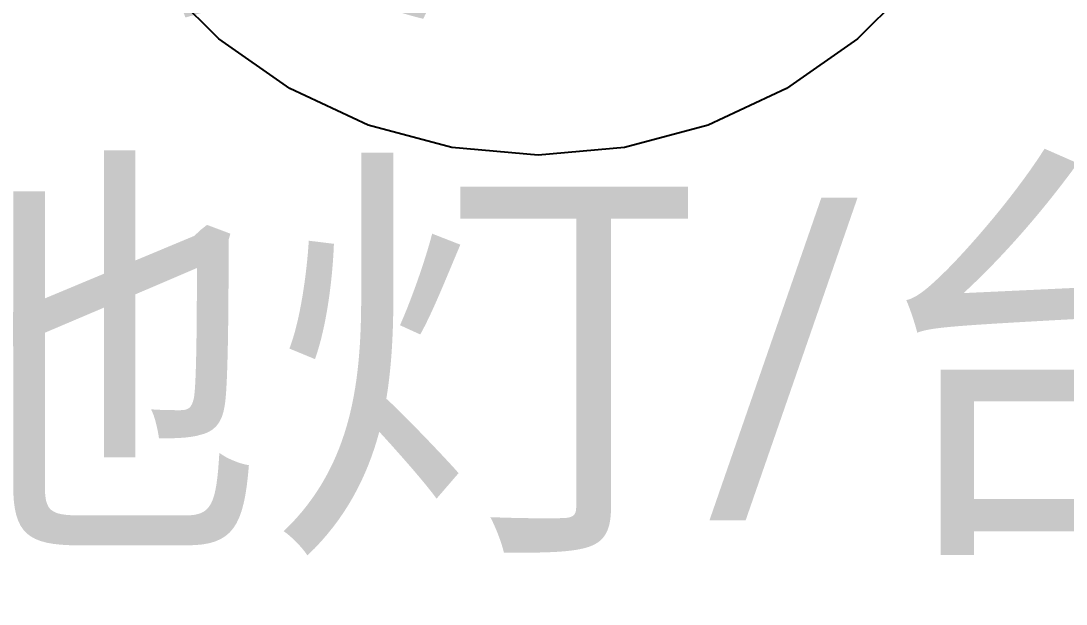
# Model space of a CAD drawing. Extents: x 11992 to 29481, y -6727 to 6811.
# Drawn here: x 14658 to 14742.1, y 3754.4 to 3801.4 of the extents above; entities that cross this region are included whole.
import ezdxf

# ---------------------------------------------------------------- set-up
doc = ezdxf.new("R2010")
doc.units = 0
doc.header["$MEASUREMENT"] = 0
doc.layers.get('0').update_dxf_attribs({"color": 8, "linetype": 'CONTINUOUS'})
doc.layers.add('zoylight 0装饰灯', color=6, linetype='CONTINUOUS')
doc.layers.add('zoylight 5回路', color=4, linetype='CONTINUOUS')
doc.styles.get("Standard").update_dxf_attribs({"font": 'arial.ttf'})

msp = doc.modelspace()

# ---------------------------------------------------------------- linework, layer by layer
for p, q in [((14673.907, 3799.957, -98.926), (14668.977, 3804.887, -98.926)), ((14673.907, 3799.957, -81.926), (14668.977, 3804.887, -81.926)), ((14730.26, 3804.887, -98.926), (14725.33, 3799.957, -98.926)), ((14730.26, 3804.887, -81.926), (14725.33, 3799.957, -81.926)), ((14679.618, 3795.957, -98.926), (14673.907, 3799.957, -98.926)), ((14679.618, 3795.957, -81.926), (14673.907, 3799.957, -81.926)), ((14673.907, 3799.957, -98.926), (14673.907, 3799.957, -81.926)), ((14725.33, 3799.957, -98.926), (14719.618, 3795.957, -98.926)), ((14725.33, 3799.957, -81.926), (14719.618, 3795.957, -81.926)), ((14725.33, 3799.957, -98.926), (14725.33, 3799.957, -81.926)), ((14685.937, 3793.01, -98.926), (14679.618, 3795.957, -98.926)), ((14685.937, 3793.01, -81.926), (14679.618, 3795.957, -81.926)), ((14679.618, 3795.957, -98.926), (14679.618, 3795.957, -81.926)), ((14719.618, 3795.957, -98.926), (14713.299, 3793.01, -98.926)), ((14719.618, 3795.957, -81.926), (14713.299, 3793.01, -81.926)), ((14719.618, 3795.957, -98.926), (14719.618, 3795.957, -81.926)), ((14692.672, 3791.206, -98.926), (14685.937, 3793.01, -98.926)), ((14692.672, 3791.206, -81.926), (14685.937, 3793.01, -81.926)), ((14685.937, 3793.01, -98.926), (14685.937, 3793.01, -81.926)), ((14713.299, 3793.01, -98.926), (14706.564, 3791.206, -98.926)), ((14713.299, 3793.01, -81.926), (14706.564, 3791.206, -81.926)), ((14713.299, 3793.01, -98.926), (14713.299, 3793.01, -81.926)), ((14699.618, 3790.598, -98.926), (14692.672, 3791.206, -98.926)), ((14699.618, 3790.598, -81.926), (14692.672, 3791.206, -81.926)), ((14692.672, 3791.206, -98.926), (14692.672, 3791.206, -81.926)), ((14706.564, 3791.206, -98.926), (14699.618, 3790.598, -98.926)), ((14706.564, 3791.206, -81.926), (14699.618, 3790.598, -81.926)), ((14699.618, 3790.598, -98.926), (14699.618, 3790.598, -81.926)), ((14706.564, 3791.206, -98.926), (14706.564, 3791.206, -81.926))]:
    msp.add_line(p, q)
at = {"layer": 'zoylight 0装饰灯'}
msp.add_circle((14703.407, 3843.23, -1618.39), 120.31, dxfattribs=at)
at = {"layer": 'zoylight 5回路', "linetype": 'Continuous'}
msp.add_arc((14340.812, 4388.042), 991.144, 278.909699, 342.998696, dxfattribs=at)

# ---------------------------------------------------------------- texts
at = {"layer": 'zoylight 0装饰灯', "insert": (14577.468, 3917.209, -1618.39), "char_height": 26, "width": 253.16162, "attachment_point": 1}
msp.add_mtext('{\\fMicrosoft YaHei|b0|i0|c134|p34;\\W9.1127;\\C6; \\W1;此处\\P{\\W4.063193; }可预留插座\\P{\\W9.1292; }设置\\P{\\W3.318144; }落地灯/台灯}', dxfattribs=at)

doc.saveas('drawing.dxf')
